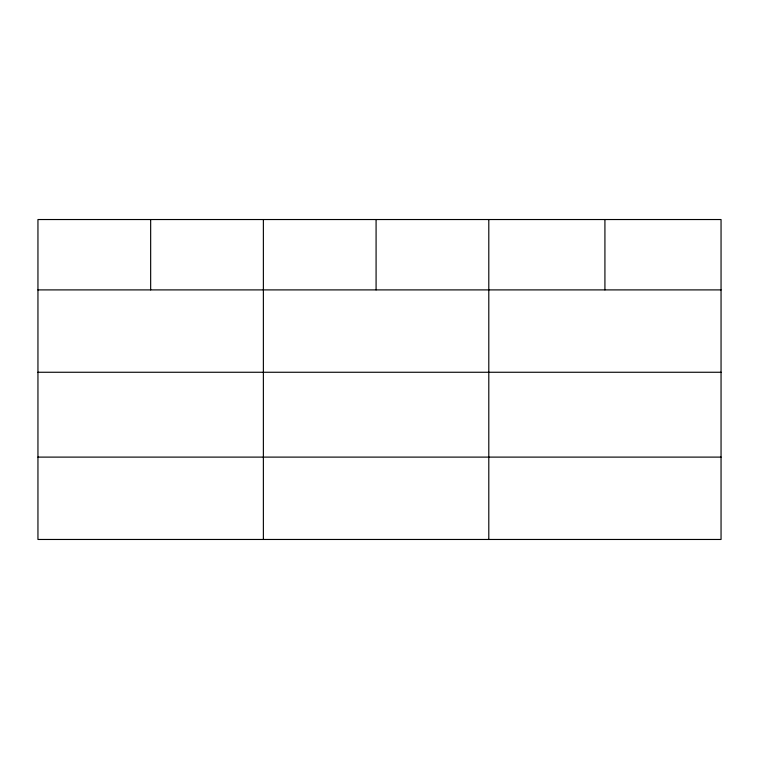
<?xml version="1.0" encoding="UTF-8"?>
<svg xmlns="http://www.w3.org/2000/svg" width="759" height="759" viewBox="0 0 759 759"><rect width="100%" height="100%" fill="white"/><g stroke="black" fill="none" stroke-linecap="round" stroke-linejoin="round"><path stroke-width="1.14" d="M721.05 372.261L721.05 219.531L37.95 219.531L37.95 539.469L721.05 539.469L721.05 372.261L37.95 372.261M37.95 289.9L721.05 289.9M37.95 457.108L721.05 457.108M604.923 219.531L604.923 289.9M488.796 219.531L488.796 539.469M376.084 219.531L376.084 289.9M263.373 219.531L263.373 539.469M150.662 219.531L150.662 289.9"/></g></svg>
